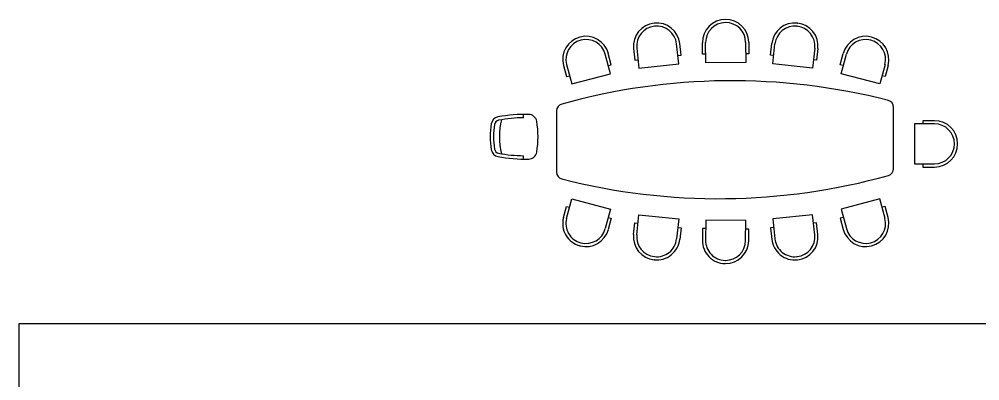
# Model space of a CAD drawing. Extents: x -42728 to 99010, y -18674 to 47645.
# Drawn here: x -42728 to -31922, y 41632 to 45696 of the extents above; entities that cross this region are included whole.
import ezdxf

# ---------------------------------------------------------------- set-up
doc = ezdxf.new("R2010")
doc.units = 0
doc.header["$LTSCALE"] = 100
doc.header["$MEASUREMENT"] = 0
doc.layers.get('0').update_dxf_attribs({"linetype": 'CONTINUOUS'})

# ---------------------------------------------------------------- blocks, each defined once
blk = doc.blocks.new('A$C0A062940')
at = {"linetype": 'Continuous'}
for p, q in [((1835, 2703), (1833, 2703)), ((2634, 2745), (2635, 2745)), ((2634, 2709), (2636, 2709)), ((3442, 2703), (3444, 2703)), ((1838, 2668), (1837, 2667)), ((3439, 2668), (3440, 2667)), ((999, 2546), (998, 2546)), ((1009, 2512), (1007, 2511)), ((2862, 2487), (2864, 2261)), ((2898, 2488), (2899, 2357)), ((4269, 2512), (4270, 2511)), ((4278, 2546), (4279, 2546)), ((1602, 2417), (1616, 2287)), ((1638, 2421), (1662, 2196)), ((2109, 2244), (2085, 2469)), ((2135, 2342), (2121, 2472)), ((2377, 2352), (2376, 2483)), ((2414, 2258), (2412, 2484)), ((3142, 2342), (3156, 2472)), ((3168, 2244), (3192, 2469)), ((3639, 2421), (3616, 2196)), ((3675, 2417), (3661, 2287)), ((1340, 2133), (1282, 2352)), ((1350, 2234), (1317, 2361)), ((1616, 2287), (1651, 2291)), ((2099, 2338), (2135, 2342)), ((2413, 2353), (2377, 2352)), ((2899, 2357), (2863, 2356)), ((3178, 2338), (3142, 2342)), ((3661, 2287), (3626, 2291)), ((3927, 2234), (3960, 2361)), ((3937, 2133), (3995, 2352)), ((812, 2228), (846, 2102)), ((847, 2237), (905, 2019)), ((1316, 2225), (1350, 2234)), ((1662, 2196), (2109, 2244)), ((2864, 2261), (2414, 2258)), ((3616, 2196), (3168, 2244)), ((3961, 2225), (3927, 2234)), ((4430, 2237), (4373, 2019)), ((4465, 2228), (4431, 2102)), ((846, 2102), (880, 2111)), ((905, 2019), (1340, 2133)), ((4373, 2019), (3937, 2133)), ((4431, 2102), (4397, 2111)), ((4527, 1068), (4527, 1756)), ((735, 1716), (735, 1028)), ((4761, 1570), (4761, 1120)), ((4987, 1570), (4761, 1570)), ((4987, 1606), (4856, 1606)), ((4856, 1606), (4856, 1570)), ((5211, 1345), (5211, 1346)), ((5247, 1345), (5247, 1346)), ((4761, 1120), (4987, 1120)), ((4856, 1120), (4856, 1084)), ((4856, 1084), (4987, 1084)), ((847, 507), (905, 726)), ((905, 726), (1340, 611)), ((4373, 726), (3937, 611)), ((4430, 507), (4373, 726)), ((812, 516), (846, 643)), ((846, 643), (880, 634)), ((1340, 611), (1282, 393)), ((1638, 324), (1662, 548)), ((1662, 548), (2109, 501)), ((3616, 548), (3168, 501)), ((3639, 324), (3616, 548)), ((3937, 611), (3995, 393)), ((4431, 643), (4397, 634)), ((4465, 516), (4431, 643)), ((1316, 519), (1350, 510)), ((1350, 510), (1317, 384)), ((1602, 328), (1616, 458)), ((1616, 458), (1651, 454)), ((2109, 501), (2085, 276)), ((2414, 489), (2411, 263)), ((2864, 483), (2414, 489)), ((2861, 257), (2864, 483)), ((3168, 501), (3192, 276)), ((3661, 458), (3626, 454)), ((3675, 328), (3661, 458)), ((3961, 519), (3927, 510)), ((3927, 510), (3960, 384)), ((2099, 406), (2135, 402)), ((2135, 402), (2121, 272)), ((2376, 394), (2375, 263)), ((2412, 394), (2376, 394)), ((2898, 388), (2862, 388)), ((2897, 257), (2898, 388)), ((3178, 406), (3142, 402)), ((3142, 402), (3156, 272)), ((1009, 233), (1007, 234)), ((4269, 233), (4270, 234)), ((999, 198), (998, 199)), ((4278, 198), (4279, 199)), ((1835, 41), (1833, 41)), ((1838, 77), (1837, 77)), ((2632, 36), (2634, 36)), ((2632, 0), (2634, 0)), ((3439, 77), (3440, 77)), ((3442, 41), (3444, 41))]:
    blk.add_line(p, q, dxfattribs=at)
for p, q in [((364, 1639), (364, 1677)), ((364, 1174), (364, 1212))]:
    blk.add_line(p, q)
for centre, radius, start, end in [((1860, 2445), 260, 96.0897, 186.0897), ((1862, 2445), 260, 6.0897, 96.0897), ((2636, 2485), 260, 90.4671, 180.4671), ((2636, 2485), 224, 90.4671, 180.4671), ((2638, 2485), 260, 0.4671, 90.4671), ((2638, 2485), 224, 0.4671, 90.4671), ((3415, 2445), 260, 83.9103, 173.9103), ((3417, 2445), 260, 353.9103, 83.9103), ((1860, 2445), 224, 96.0897, 186.0897), ((1862, 2445), 224, 6.0897, 96.0897), ((3415, 2445), 224, 83.9103, 173.9103), ((3417, 2445), 224, 353.9103, 83.9103), ((1064, 2294), 260, 104.7349, 194.7349), ((1064, 2294), 224, 104.7349, 194.7349), ((1066, 2295), 260, 14.7349, 104.7349), ((1066, 2295), 224, 14.7349, 104.7349), ((4212, 2295), 260, 75.2651, 165.2651), ((4212, 2295), 224, 75.2651, 165.2651), ((4213, 2294), 224, 345.2651, 75.2651), ((4213, 2294), 260, 345.2651, 75.2651), ((2706, -5050), 7105, 75.6459, 105.6103), ((815, 1716), 80, 105.6103, 180), ((4447, 1756), 80, 0, 75.6459), ((4987, 1346), 260, 360, 90), ((4987, 1346), 224, 360, 90), ((4987, 1345), 260, 270, 0), ((4987, 1345), 224, 270, 0), ((815, 1028), 80, 180, 255.6459), ((2557, 7834), 7105, 255.6459, 285.6103), ((4447, 1068), 80, 285.6103, 0), ((1064, 450), 260, 165.2651, 255.2651), ((1064, 450), 224, 165.2651, 255.2651), ((4213, 450), 224, 284.7349, 14.7349), ((4213, 450), 260, 284.7349, 14.7349), ((1066, 450), 260, 255.2651, 345.2651), ((1066, 450), 224, 255.2651, 345.2651), ((1860, 300), 260, 173.9103, 263.9103), ((3417, 300), 260, 276.0897, 6.0897), ((4212, 450), 260, 194.7349, 284.7349), ((4212, 450), 224, 194.7349, 284.7349), ((1860, 300), 224, 173.9103, 263.9103), ((1862, 300), 260, 263.9103, 353.9103), ((1862, 300), 224, 263.9103, 353.9103), ((2635, 260), 260, 179.317, 269.317), ((2635, 260), 224, 179.317, 269.317), ((2637, 260), 260, 269.317, 359.317), ((2637, 260), 224, 269.317, 359.317), ((3415, 300), 260, 186.0897, 276.0897), ((3415, 300), 224, 186.0897, 276.0897), ((3417, 300), 224, 276.0897, 6.0897)]:
    blk.add_arc(centre, radius, start, end, dxfattribs=at)
for centre, radius, start, end in [((94, 1555), 95.2, 100.9374, 170.4414), ((379, 80), 1597, 88.4763, 100.9374), ((379, 80), 1559, 90.5364, 100.9374), ((419, 1582), 95.2, 10.1091, 88.4763), ((862, 1426), 874, 170.4414, 189.5586), ((862, 1426), 836, 170.4414, 189.5586), ((94, 1555), 57.1, 100.9374, 170.4414), ((875, 1426), 783, 165.8673, 194.1327), ((-457, 1426), 984, 349.8909, 10.1091), ((94, 1296), 95.2, 189.5586, 259.0626), ((94, 1296), 57.1, 189.5586, 259.0626), ((379, 2771), 1597, 259.0626, 271.5237), ((379, 2771), 1559, 259.0626, 269.4636), ((419, 1269), 95.2, 271.5237, 349.8909)]:
    blk.add_arc(centre, radius, start, end)

msp = doc.modelspace()

# ---------------------------------------------------------------- linework, layer by layer
for p, q in [((-42727.95518, 42274.10893), (-5844.09815, 42274.10893)), ((-42727.95518, 22249.50287), (-42727.95518, 42274.10893))]:
    msp.add_line(p, q)

# ---------------------------------------------------------------- block references
msp.add_blockref('A$C0A062940', (-37418.15529, 42949.80424))

doc.saveas('drawing.dxf')
